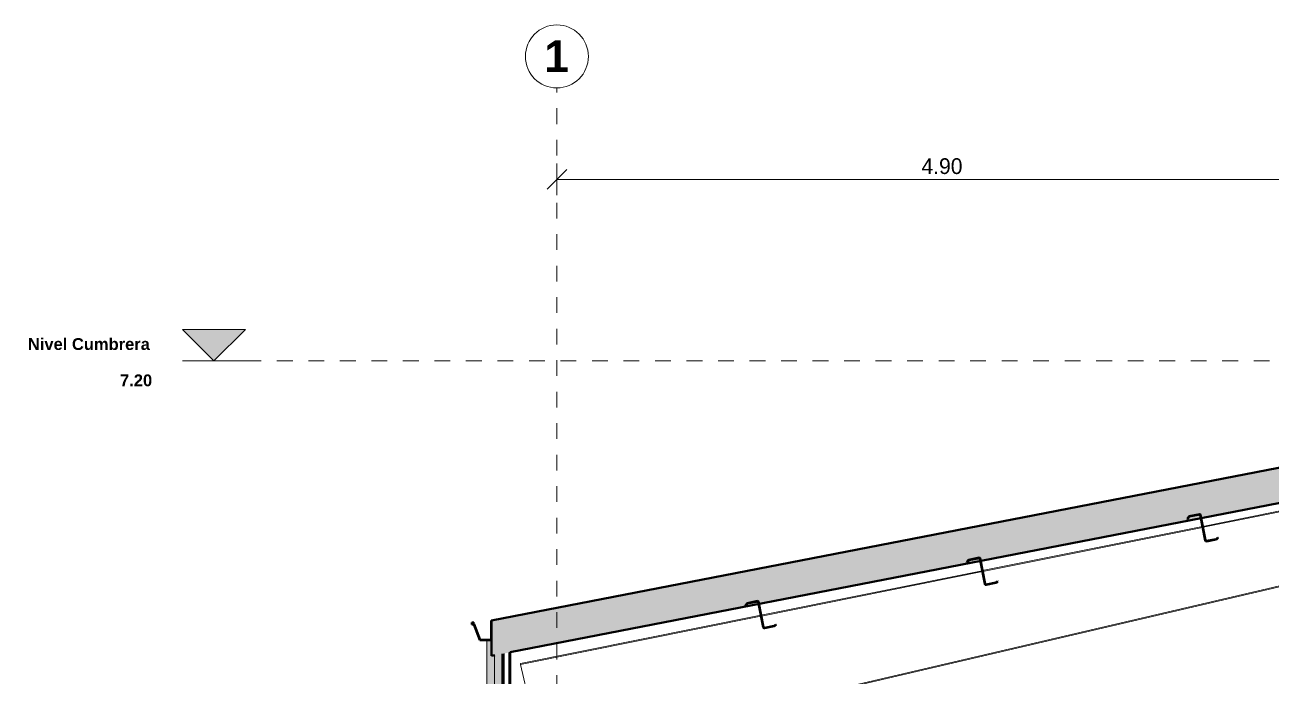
# Model space of a CAD drawing. Header units: metres. Extents: x 62 to 165, y -3 to 9.
# Drawn here: x 103.88 to 111.79, y 5.2 to 9.33 of the extents above; entities that cross this region are included whole.
import ezdxf

# ---------------------------------------------------------------- set-up
doc = ezdxf.new("R2010")
doc.units = ezdxf.units.M
doc.linetypes.add('Centro', pattern=[0.03175, 0.00635, -0.004763, 0.015875, -0.004763])
doc.linetypes.add('Grid Line', pattern=[0.022225, 0.0127, -0.003175, 0.003175, -0.003175])
for name, color, linetype, lineweight in [('A-ANNO-DIMS', 7, 'Continuous', 9), ('A-ANNO-DIMS-50', 7, 'Continuous', 9), ('A-FLOR-LEVL', 7, 'Continuous', 9), ('A-ROOF', 7, 'Continuous', 18), ('A-ROOF-MCUT', 7, 'Continuous', 50), ('A-ROOF-OTLN', 7, 'Continuous', 18), ('A-ROOF-PATT', 7, 'Continuous', 50), ('A-WALL', 7, 'Continuous', 18), ('A-WALL-PATT', 7, 'Continuous', 18), ('S-BEAM', 7, 'Continuous', 18), ('S-GRID', 7, 'Continuous', 9), ('S-GRID-IDEN', 7, 'Continuous', 9)]:
    doc.layers.add(name, color=color, linetype=linetype, lineweight=lineweight)
doc.styles.add('Arial_B', font='arialbd.ttf', dxfattribs={"height": 0.075})
doc.styles.add('Arial_B_1', font='arialbd.ttf', dxfattribs={"height": 0.2})
doc.styles.add('Century Gothic_1', font='GOTHIC.TTF', dxfattribs={"height": 0.1})
doc.dimstyles.new('Century_Gotic__2_0__mm__2_decimales__OPACO', dxfattribs={"dimscale": 0.3048, "dimtxt": 0.104417, "dimasz": 0.410105, "dimexe": 0.328084, "dimexo": 0.0625, "dimgap": 0.019685, "dimtad": 1, "dimrnd": 0.01, "dimzin": 0, "dimdsep": 46, "dimtxsty": 'Century Gothic_1', "dimblk1": 'OBLIQUE', "dimblk2": 'OBLIQUE', "dimsah": 1, "dimcen": 0.09, "dimazin": 2, "dimtfac": 1, "dimtdec": 4, "dimtix": 1, "dimtmove": 0, "dimatfit": 3, "dimfxl": 0.328084, "dimfxlon": 1, "dimtvp": 1, "dimtolj": 1, "dimtzin": 0, "dimarcsym": 2})

# ---------------------------------------------------------------- blocks, each defined once
blk = doc.blocks.new('Costanera Perfil Z - Costanera Perfil Z-1341753-Corte 02')
at = {"layer": 'S-BEAM', "lineweight": 50}
for p, q in [((-91.442, 6.2116), (-91.4513, 6.1965)), ((-91.4513, 6.1965), (-91.4489, 6.1948)), ((-91.4489, 6.1948), (-91.4395, 6.2101)), ((-91.3722, 6.2269), (-91.4387, 6.2139)), ((-91.4382, 6.211), (-91.3716, 6.2239)), ((-91.3693, 6.2224), (-91.3378, 6.0604)), ((-91.3348, 6.061), (-91.3663, 6.2229)), ((-91.2679, 6.0689), (-91.329, 6.0571)), ((-91.3284, 6.0541), (-91.2673, 6.066)), ((-91.2577, 6.0776), (-91.2654, 6.0702)), ((-91.2633, 6.068), (-91.2556, 6.0754)), ((-91.2556, 6.0754), (-91.2577, 6.0776))]:
    blk.add_line(p, q, dxfattribs=at)
for centre, radius, start, end in [((-91.4378, 6.209), 0.005, 101, 148.44981), ((-91.4378, 6.209), 0.002, 101, 148.44981), ((-91.3712, 6.222), 0.005, 11, 101), ((-91.3712, 6.222), 0.002, 11, 101), ((-91.3299, 6.062), 0.008, 191, 281), ((-91.3299, 6.062), 0.005, 191, 281), ((-91.2688, 6.0738), 0.005, 281, 313.44981), ((-91.2688, 6.0738), 0.008, 281, 313.44981)]:
    blk.add_arc(centre, radius, start, end, dxfattribs=at)
blk = doc.blocks.new('Costanera Perfil Z - Costanera Perfil Z-1341724-Corte 02')
at = {"layer": 'S-BEAM', "lineweight": 50}
for p, q in [((-92.8406, 5.9352), (-92.8499, 5.9201)), ((-92.8474, 5.9184), (-92.8381, 5.9337)), ((-92.7708, 5.9505), (-92.8373, 5.9375)), ((-92.8367, 5.9346), (-92.7702, 5.9475)), ((-92.7678, 5.9459), (-92.7364, 5.784)), ((-92.7334, 5.7846), (-92.7649, 5.9465)), ((-92.8499, 5.9201), (-92.8474, 5.9184)), ((-92.6665, 5.7925), (-92.7276, 5.7806)), ((-92.727, 5.7777), (-92.6659, 5.7896)), ((-92.6562, 5.8011), (-92.664, 5.7938)), ((-92.6619, 5.7916), (-92.6542, 5.7989)), ((-92.6542, 5.7989), (-92.6562, 5.8011))]:
    blk.add_line(p, q, dxfattribs=at)
for centre, radius, start, end in [((-92.8364, 5.9326), 0.005, 101, 148.44981), ((-92.8364, 5.9326), 0.002, 101, 148.44981), ((-92.7698, 5.9455), 0.005, 11, 101), ((-92.7698, 5.9455), 0.002, 11, 101), ((-92.7285, 5.7855), 0.008, 191, 281), ((-92.7285, 5.7855), 0.005, 191, 281), ((-92.6674, 5.7974), 0.005, 281, 313.44981), ((-92.6674, 5.7974), 0.008, 281, 313.44981)]:
    blk.add_arc(centre, radius, start, end, dxfattribs=at)
blk = doc.blocks.new('Costanera Perfil Z - Costanera Perfil Z-1341665-Corte 02')
at = {"layer": 'S-BEAM', "lineweight": 50}
for p, q in [((-94.2473, 5.6602), (-94.2567, 5.6451)), ((-94.2567, 5.6451), (-94.2542, 5.6434)), ((-94.2542, 5.6434), (-94.2448, 5.6587)), ((-94.1775, 5.6755), (-94.244, 5.6625)), ((-94.2435, 5.6596), (-94.1769, 5.6725)), ((-94.1746, 5.6709), (-94.1431, 5.509)), ((-94.1401, 5.5096), (-94.1716, 5.6715)), ((-94.0732, 5.5175), (-94.1343, 5.5057)), ((-94.1337, 5.5027), (-94.0726, 5.5146)), ((-94.063, 5.5261), (-94.0707, 5.5188)), ((-94.0686, 5.5166), (-94.0609, 5.524)), ((-94.0609, 5.524), (-94.063, 5.5261))]:
    blk.add_line(p, q, dxfattribs=at)
for centre, radius, start, end in [((-94.2431, 5.6576), 0.005, 101, 148.44981), ((-94.2431, 5.6576), 0.002, 101, 148.44981), ((-94.1765, 5.6706), 0.005, 11, 101), ((-94.1765, 5.6706), 0.002, 11, 101), ((-94.1352, 5.5106), 0.008, 191, 281), ((-94.1352, 5.5106), 0.005, 191, 281), ((-94.0742, 5.5224), 0.005, 281, 313.44981), ((-94.0742, 5.5224), 0.008, 281, 313.44981)]:
    blk.add_arc(centre, radius, start, end, dxfattribs=at)
blk = doc.blocks.new('Level - M_Extremo inicial de nivel_Triángulo-1378121-Corte 02')
at = {"layer": 'A-FLOR-LEVL'}
blk.add_hatch(color=256, dxfattribs=at).paths.add_polyline_path([(-97.5782, 0), (-97.3782, 0.2), (-97.7782, 0.2)])
for p, q in [((-97.7782, 0.2), (-97.5782, 0)), ((-97.3782, 0.2), (-97.7782, 0.2)), ((-97.3782, 0.2), (-97.5782, 0)), ((-97.5782, 0), (-97.7782, 0)), ((-97.5782, 0), (-97.3782, 0))]:
    blk.add_line(p, q, dxfattribs=at)
blk = doc.blocks.new('Grid - RLA-Grid Head - Circle 2-1378464-Corte 02')
at = {"layer": 'S-GRID-IDEN', "color": 253, "true_color": 0xaaaaaa}
blk.add_circle((-95.4519, 9.1334), 0.2, dxfattribs=at)
blk = doc.blocks.new('DIMBLOCK42-Corte 02')
at = {"layer": 'A-ANNO-DIMS-50', "color": 251, "true_color": 0x5a5a5a}
for p, q in [((107.2545, 8.3524), (107.2545, 8.4524)), ((112.1545, 8.3524), (112.1545, 8.4524)), ((107.2545, 8.3524), (112.1545, 8.3524)), ((107.2545, 8.3524), (107.2545, 8.2524)), ((112.1545, 8.3524), (112.1545, 8.2524))]:
    blk.add_line(p, q, dxfattribs=at)
at = {"layer": 'A-ANNO-DIMS-50', "color": 251, "lineweight": 15, "true_color": 0x5a5a5a}
for p, q in [((107.2545, 8.3524), (107.317, 8.4149)), ((112.1545, 8.3524), (112.217, 8.4149)), ((107.2545, 8.3524), (107.192, 8.2899)), ((112.1545, 8.3524), (112.092, 8.2899))]:
    blk.add_line(p, q, dxfattribs=at)
at = {"layer": 'A-ANNO-DIMS-50', "color": 0, "insert": (109.5686, 8.4865), "char_height": 0.1, "width": 0.326178, "attachment_point": 1, "line_spacing_factor": 0.984502, "style": 'Century Gothic_1'}
blk.add_mtext('4.90', dxfattribs=at)
blk = doc.blocks.new('_Oblique')
at = {"color": 0, "linetype": 'ByBlock', "lineweight": -2}
blk.add_line((-0.5, -0.5), (0.5, 0.5), dxfattribs=at)

msp = doc.modelspace()

# ---------------------------------------------------------------- hatches: boundary and pattern name
at = {"layer": 'A-ROOF-PATT', "lineweight": 18}
h = msp.add_hatch(dxfattribs=at)
h.set_pattern_fill('FP_9', color=256, style=0, pattern_type=2)
h.set_pattern_definition([(0, (121.96645, 3.148), (0.4064, 0.1016), [0.01676, -0.28804, 0.01676, -0.28804, -1.626]), (0, (121.96645, 3.148), (0.4064, 0.1016), [-0.6096, 0.01676, -0.59284, 0.01676, -0.28804, -0.7112]), (0, (121.96645, 3.148), (0.4064, 0.1016), [-1.524, 0.01676, -0.18644, 0.01676, -0.49124]), (120, (122.11945, 3.198), (-0.2911882, 0.3011527), [0.01676, -0.28804, 0.01676, -0.28804, -1.626]), (120, (122.11945, 3.198), (-0.2911882, 0.3011527), [-0.6096, 0.01676, -0.59284, 0.01676, -0.28804, -0.7112]), (120, (122.11945, 3.198), (-0.2911882, 0.3011527), [-1.524, 0.01676, -0.18644, 0.01676, -0.49124]), (240, (122.17045, 3.402), (-0.1152118, -0.4027527), [0.01676, -0.28804, 0.01676, -0.28804, -1.626]), (240, (122.17045, 3.402), (-0.1152118, -0.4027527), [-0.6096, 0.01676, -0.59284, 0.01676, -0.28804, -0.7112]), (240, (122.17045, 3.402), (-0.1152118, -0.4027527), [-1.524, 0.01676, -0.18644, 0.01676, -0.49124])])
h.paths.add_polyline_path([(132.3627, 4.3344), (132.3627, 4.5585), (117.0493, 7.5351), (106.8403, 5.5507), (106.8403, 5.3266), (117.0493, 7.311), (131.9799, 4.4088)])
at = {"layer": 'A-ROOF-PATT', "lineweight": 5, "true_color": 0x0080ff}
h = msp.add_hatch(color=150, dxfattribs=at)
h.paths.add_polyline_path([(106.728, 5.538), (106.7317, 5.5351), (106.7317, 5.538)])
h.paths.add_polyline_path([(106.7317, 5.5348), (106.728, 5.538), (106.728, 5.5348)])
for points in [[(106.7221, 5.5285), (106.7221, 5.5348), (106.7185, 5.5348), (106.7185, 5.5285)], [(106.7685, 5.429), (106.7721, 5.429), (106.734, 5.5285), (106.7304, 5.5285), (106.7685, 5.429)]]:
    msp.add_hatch(color=150, dxfattribs=at).paths.add_polyline_path(points)
at = {"layer": 'A-WALL-PATT', "lineweight": 5, "true_color": 0x0080ff}
h = msp.add_hatch(color=150, dxfattribs=at)
h.paths.add_polyline_path([(106.8589, -0.55), (106.8589, 1.535), (106.8089, 1.5225), (106.8089, -0.55)])
h.paths.add_polyline_path([(106.8089, 1.5535), (106.8589, 1.5659), (106.8589, 2.545), (106.8089, 2.545), (106.8089, 1.6233)])
h.paths.add_polyline_path([(106.8089, 2.895), (106.8589, 2.895), (106.8589, 4.675), (106.8089, 4.675), (106.8089, 3.1184)])
h.paths.add_polyline_path([(106.8089, 5.125), (106.8589, 5.125), (106.8589, 5.3297), (106.8403, 5.3266), (106.8403, 5.4258), (106.8089, 5.4258), (106.8089, 5.3199)])
msp.add_hatch(color=150, dxfattribs=at).paths.add_polyline_path([(106.9089, -0.55), (106.9086, 5.3399), (106.8589, 5.3302), (106.8589, -0.55), (106.8839, -0.55)])

# ---------------------------------------------------------------- linework, layer by layer
at = {"layer": 'A-FLOR-LEVL', "color": 9, "linetype": 'Centro', "true_color": 0xc0c0c0}
msp.add_line((105.2777, 7.2), (137.58, 7.2), dxfattribs=at)
at = {"layer": 'A-ROOF', "lineweight": 50}
for p, q in [((117.0493, 7.5351), (106.8403, 5.5507)), ((106.9589, 5.3496), (117.0493, 7.311)), ((106.8403, 5.4258), (106.8403, 5.3266)), ((106.8403, 5.3266), (106.8611, 5.3306))]:
    msp.add_line(p, q, dxfattribs=at)
at = {"layer": 'A-ROOF'}
msp.add_line((106.8432, 5.3266), (106.8403, 5.3266), dxfattribs=at)
at = {"layer": 'A-ROOF-MCUT'}
for p, q in [((106.728, 5.538), (106.7153, 5.538)), ((106.7153, 5.538), (106.7153, 5.5253)), ((106.728, 5.5348), (106.728, 5.538)), ((106.8403, 5.5507), (106.8372, 5.5507)), ((106.8372, 5.5507), (106.8372, 5.429)), ((106.8403, 5.4258), (106.8403, 5.5507)), ((106.7153, 5.5253), (106.728, 5.5253)), ((106.7185, 5.5285), (106.7185, 5.5348)), ((106.7185, 5.5348), (106.728, 5.5348)), ((106.7304, 5.5285), (106.7185, 5.5285)), ((106.728, 5.5253), (106.7661, 5.4258)), ((106.7685, 5.429), (106.7304, 5.5285)), ((106.7661, 5.4258), (106.8403, 5.4258)), ((106.8372, 5.429), (106.7685, 5.429))]:
    msp.add_line(p, q, dxfattribs=at)
at = {"layer": 'A-ROOF-OTLN'}
msp.add_line((106.7304, 5.5285), (106.734, 5.5285), dxfattribs=at)
at = {"layer": 'A-WALL'}
for p, q in [((106.8089, 5.125), (106.8089, 5.4258)), ((106.8589, -0.55), (106.8589, 5.3302)), ((106.9189, -0.55), (106.9189, 5.3419)), ((106.9489, -0.55), (106.9489, 5.3477)), ((106.9589, 5.3496), (106.9547, 5.3488))]:
    msp.add_line(p, q, dxfattribs=at)
at = {"layer": 'A-WALL', "lineweight": 50}
for p, q in [((106.9089, 5.3399), (106.9089, -0.55)), ((106.9589, -0.55), (106.9589, 5.3496))]:
    msp.add_line(p, q, dxfattribs=at)
at = {"layer": 'S-BEAM'}
for p, q in [((107.1626, 4.6794), (117.1406, 7.0096)), ((107.1639, 4.6738), (117.1538, 7.0067)), ((111.3545, 6.1492), (112.6683, 6.4137)), ((111.3556, 6.1435), (112.6694, 6.408)), ((109.9568, 5.868), (111.3515, 6.1487)), ((109.9579, 5.8623), (111.3526, 6.1429)), ((108.5516, 5.5852), (109.9539, 5.8674)), ((108.5527, 5.5795), (109.955, 5.8617)), ((107.0229, 5.2775), (108.5487, 5.5846)), ((107.0243, 5.2719), (108.5498, 5.5789)), ((107.0243, 5.2719), (107.0229, 5.2775)), ((107.1626, 4.6794), (107.0243, 5.2719))]:
    msp.add_line(p, q, dxfattribs=at)
at = {"layer": 'S-GRID', "color": 253, "linetype": 'Grid Line', "true_color": 0xaaaaaa}
msp.add_line((107.2545, -2.6959), (107.2545, 8.9334), dxfattribs=at)

# ---------------------------------------------------------------- block references
at = {"layer": 'A-FLOR-LEVL'}
msp.add_blockref('Level - M_Extremo inicial de nivel_Triángulo-1378121-Corte 02', (202.6559, 7.2), dxfattribs=at)
at = {"layer": 'S-BEAM'}
for name in ['Costanera Perfil Z - Costanera Perfil Z-1341753-Corte 02', 'Costanera Perfil Z - Costanera Perfil Z-1341724-Corte 02', 'Costanera Perfil Z - Costanera Perfil Z-1341665-Corte 02']:
    msp.add_blockref(name, (202.7064, 0), dxfattribs=at)
at = {"layer": 'S-GRID-IDEN', "color": 253, "true_color": 0xaaaaaa}
msp.add_blockref('Grid - RLA-Grid Head - Circle 2-1378464-Corte 02', (202.7064, 0), dxfattribs=at)

# ---------------------------------------------------------------- texts
at = {"layer": 'A-FLOR-LEVL', "insert": (104.482, 7.1139), "char_height": 0.075, "width": 0.252532, "attachment_point": 1, "style": 'Arial_B', "bg_fill": 3, "box_fill_scale": 1.25, "bg_fill_color": 256, "bg_fill_true_color": 13158600, "bg_fill_transparency": 0}
msp.add_mtext('7.20', dxfattribs=at)
at = {"layer": 'S-GRID-IDEN', "color": 253, "true_color": 0xaaaaaa, "insert": (107.1752, 9.2346), "char_height": 0.2, "width": 0.188397, "attachment_point": 1, "style": 'Arial_B_1'}
msp.add_mtext('\\fArial|b1|i0|c0|p34|;1', dxfattribs=at)

# ---------------------------------------------------------------- dimensions: what is measured, and where the dimension line sits
at = {"layer": 'A-ANNO-DIMS', "color": 251, "true_color": 0x5a5a5a}
dim = msp.add_linear_dim(base=(112.1545, 8.3524), p1=(107.2545, 8.4524), p2=(112.1545, 8.4524), dimstyle='Century_Gotic__2_0__mm__2_decimales__OPACO', override={"dimpost": '<>', "dimfxl": 4.9}, dxfattribs=at)
dim.commit()
dim.dimension.update_dxf_attribs({"geometry": 'DIMBLOCK42-Corte 02', "text_midpoint": (109.7045, 8.4109)})

# ---------------------------------------------------------------- next in the draw order: texts
at = {"layer": 'A-FLOR-LEVL', "insert": (103.8971, 7.3443), "char_height": 0.075, "width": 0.95, "attachment_point": 1, "style": 'Arial_B', "bg_fill": 3, "box_fill_scale": 1.25, "bg_fill_color": 256, "bg_fill_true_color": 13158600, "bg_fill_transparency": 0}
msp.add_mtext('Nivel Cumbrera', dxfattribs=at)

doc.saveas('drawing.dxf')
